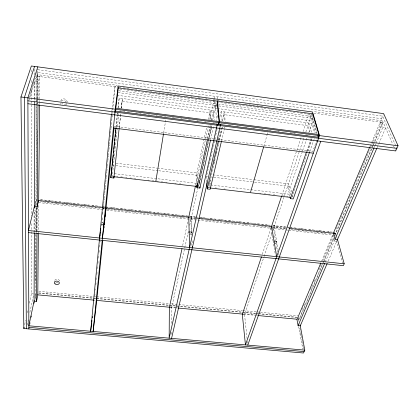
<?xml version="1.0" encoding="UTF-8"?>
<svg xmlns="http://www.w3.org/2000/svg" width="419" height="419" viewBox="0 0 419 419"><rect width="100%" height="100%" fill="white"/><g stroke="black" fill="none" stroke-linecap="round" stroke-linejoin="round"><path stroke-width="0.31" stroke-dasharray="2.1 1.57" d="M171.575 334.477L171.586 331.225M171.601 323.421L171.638 307.813L188.54 230.445M34.018 232.514L34.096 210.28M34.452 103.697L34.468 99.774M34.468 99.12L34.531 81.464M34.552 74.928L34.573 68.386M34.348 232.503L34.431 210.275M34.84 103.713L34.856 99.79M34.856 99.135L34.924 81.485L38.181 81.915L39.863 76.468L36.647 76.038L36.511 99.57M35.379 295.018L35.73 234.226M35.751 230.303L35.887 207.426M35.887 206.771L36.469 106.107M36.474 105.452L36.49 102.838M36.495 102.184L36.505 100.225M35.783 280.934L36.244 207.724M36.259 205.111L36.285 201.188L36.71 199.224M36.285 200.952L37.066 76.232L37.558 74.666L117.32 85.34M36.49 231.477L36.652 207.3M37.087 143.796L37.186 129.445M37.359 104.012L37.396 98.795M37.401 98.146L37.558 74.666M36.636 231.487L36.809 207.316M37.532 104.095L37.542 102.791M37.548 102.136L37.558 100.178M37.563 99.523L37.778 68.821M37.045 231.487L37.228 207.321M38.05 99.549L38.181 81.915M38.375 233.205L38.642 205.121M39.596 104.551L39.606 103.242M39.616 102.592L39.863 76.468M94.788 296.003L94.977 294.049M95.354 290.147L95.48 288.843M95.857 284.941L96.045 282.987M96.36 279.735L96.548 277.787M96.862 274.534L97.114 271.931M97.433 268.679L97.622 266.725M97.936 263.472L98.125 261.519M98.439 258.266L98.69 255.663M99.004 252.411L99.193 250.457M99.507 247.205L99.759 244.602M100.01 242.004L100.136 240.7M100.581 236.148L100.707 234.844M101.587 225.736L101.838 223.133M102.152 219.881L102.404 217.278M102.655 214.675L102.906 212.072M103.158 209.474L103.666 204.268M103.729 203.618L104.169 199.062M104.231 198.412L104.671 193.856M104.734 193.206L105.237 188M105.3 187.351L105.74 182.799M105.803 182.145L106.248 177.593M106.311 176.944L106.814 171.738M106.876 171.088L107.316 166.532M107.379 165.882L107.819 161.325M107.882 160.676L108.322 156.125M108.385 155.47L108.888 150.269M108.95 149.614L109.396 145.063M109.459 144.414L110.464 134.001M110.527 133.352L110.967 128.795M111.03 128.146L112.035 117.739M112.098 117.084L115.057 86.508L117.561 86.843M115.984 127.324L117.241 115.063M117.31 114.418L117.44 113.125M116.183 127.14L117.446 114.879M117.514 114.235L117.65 112.941M118.179 107.783L119.174 98.098L213.407 110.49L214.219 119.892M118.86 113.429L112.261 176.551L112.339 175.865M119.206 127.905L120.735 113.58M119.3 127.538L120.473 116.576M120.541 115.932L120.813 113.35M121.369 108.196L122.4 98.523L121.358 107.845M121.337 108.17L122.102 101.314L209.715 112.79L210.254 119.703M117.996 108.034L119.174 98.098M102.671 213.481L102.791 212.077M103.179 208.934L103.336 207.677M111.475 113.821L111.805 111.281M111.889 110.647L115.057 86.508M163.651 132.928L165.83 119.473M29.812 324.521L30.21 322.625M35.133 299.26L35.667 296.731M35.117 296.243L35.552 294.206M35.144 297.684L35.673 295.159M27.177 324.935L28.256 319.88M29.885 312.302L33.541 295.243M206.483 127.968L196.411 175.236L196.741 182.731M208.248 119.661L210.291 110.082L211.087 120.112M182.668 245.555L188.037 220.562M195.584 185.428L208.515 125.208M209.73 119.546L214.015 99.612M214.151 98.968L214.565 97.051M207.321 138.569L210.228 125.166M211.333 120.064L213.407 110.49M207.635 138.579L210.542 125.176M215.329 105.462L214.743 108.154L214.167 101.665M24.669 324.709L25.638 320.289M27.287 312.71L27.701 310.814M29.356 303.23L31.425 293.756L31.404 230.272M189.645 225.375L211.579 124.946M212.679 119.934L216.33 103.21M217.309 98.732L217.587 97.454L217.901 100.654M211.097 128.628L198.585 186.644L211.427 128.015M211.569 127.376L211.988 125.464M210.626 139.611L213.727 125.585M206.797 182.05L206.447 176.43L208.316 168.155M208.463 167.521L213.072 147.153M213.219 146.514L214.659 140.15M214.8 139.517L215.665 135.693M215.811 135.059L217.393 128.057M219.985 116.602L221.138 111.506L311.904 123.443L314.679 133.048M217.953 139.26L218.535 136.714M219.415 132.902L219.855 130.99M222.196 120.819L224.244 111.915L225.27 121.332M218.393 140.59L221.625 126.601M213.659 164.253L214.104 162.347M214.25 161.713L214.984 158.539M215.722 155.365L216.162 153.464M216.309 152.825L216.754 150.924M218.372 143.942L218.666 142.669M219.257 140.129L222.348 126.8M219.32 140.8L208.4 187.796L209.694 187.948M219.467 140.161L222.562 126.826M221.51 140.988L224.348 128.916M224.5 128.282L224.799 127.009M37.511 207.379L37.223 208.578L34.437 208.274M35.138 205.425L35.914 202.267M35.149 203.351L35.929 200.193M263.787 146.399L267.044 135.143M267.228 134.52L267.767 132.645M29.052 100.073L37.752 72.524L381.536 118.661L392.545 143.764M28.869 97.711L35.793 75.928M36.584 73.435L37.38 70.947M262.273 254.343L271.245 227.318M281.819 195.484L296.636 150.871M296.841 150.253L301.366 136.625M303.01 131.666L308.772 114.319M247.095 338.625L244.544 314.659L263.876 257.083M264.08 256.465L271.774 233.561M272.811 230.466L284.239 196.417M284.449 195.799L304.194 136.992M305.854 132.037L312.092 113.465M316.869 133.53L311.846 116.419L312.553 114.329M291.734 192.07L290.514 186.439L302.466 151.233M302.675 150.62L307.08 137.647M308.761 132.708L311.904 123.443M254.04 179.746L288.487 183.857L290.734 194.4L289.958 196.658L287.727 186.104M306.766 151.102L311.233 138.139M307.342 151.259L311.815 138.317M275.932 243.025L276.598 241.103L274.005 240.82M291.729 197.538L307.52 151.929M307.729 151.311L312.213 138.364M309.782 151.479L313.653 140.381M313.868 139.768L314.302 138.532M316.806 140.04L312.82 151.343L216.796 139.223M381.536 118.661L383.228 114.638M321.614 261.126L332.539 235.216M369.888 146.634L371.412 143.02M371.669 142.418L380.305 121.929L383.134 122.306L373.151 145.786M302.162 309.264L304.44 303.869M310.521 289.492L312.548 284.7M313.815 281.704L314.575 279.908M318.885 269.726L321.42 263.734M322.682 260.738L333.074 236.18M334.084 233.781L334.592 232.587L332.644 232.367M336.206 228.769L340.778 217.969M341.029 217.367L342.297 214.366M342.553 213.769L343.313 211.967M344.586 208.966L349.153 198.161M349.404 197.564L352.709 189.76M352.96 189.158L356.009 181.956M356.26 181.359L359.56 173.555M359.816 172.958L370.475 147.75M370.731 147.148L373.015 141.748M373.266 141.145L381.898 120.74L313.161 111.543M323.62 261.278L298.941 319.393L298.616 317.649M323.871 260.676L333.54 237.908M334.556 235.515L335.069 234.315L334.75 233.163M333.859 233.959L335.158 234.101L371.894 147.593M372.151 146.996L372.915 145.194M373.167 144.592L382.61 122.364L381.898 120.74M323.478 262.587L299.156 319.781L298.061 319.681M323.735 261.985L333.718 238.505M335.001 235.494L371.868 148.797M372.124 148.195L372.894 146.388M325.275 262.011L334.812 239.705M374.282 147.378L374.796 146.179M375.052 145.576L375.822 143.78M376.079 143.178L382.751 127.575L380.305 121.929M328.208 261.074L336.74 241.286M377.079 147.739L378.629 144.141M378.886 143.544L385.611 127.952L382.751 127.575M31.425 293.756L33.813 293.981M170.282 306.813L177.441 307.488M243.832 313.731L254.899 314.774M255.548 314.831L257.502 315.015M169.925 307.274L175.137 307.761M175.791 307.824L177.745 308.007M243.554 314.192L257.889 315.538M170.491 307.703L171.638 307.813M242.313 314.444L244.544 314.659M38.82 291.294L96.077 296.71M96.726 296.772L168.946 303.607M171.549 303.854L242.47 310.563M243.12 310.626L256.135 311.856M256.784 311.914L297.773 315.795M38.81 292.876L96.077 298.276M96.726 298.338L168.962 305.152M169.611 305.215L255.511 313.318M256.166 313.381L258.114 313.564M258.769 313.622L297.16 317.246M38.679 293.143L92.751 298.239M93.4 298.302L96.009 298.548M96.658 298.611L168.972 305.425M169.622 305.488L241.936 312.307M242.585 312.365L257.57 313.779M258.224 313.841L296.657 317.466M101.545 222.133L103.2 222.311M190.226 231.744L191.834 231.917L191.389 233.896L190.326 233.781M102.016 222.819L103.126 222.939M190.247 232.367L191.855 232.545L191.41 234.52L189.273 234.289M274.759 241.517L276.708 241.726L276.037 243.649L274.099 243.444M101.346 224.17L103.001 224.348M101.822 224.856L102.922 224.977M102.938 207.635L104.891 207.85M190.116 217.314L197.925 218.184M272.088 226.417L285.753 227.936M333.896 233.283L335.849 233.498L336.53 235.97M42.785 201.67L44.084 201.817M47.331 202.178L48.63 202.319M51.877 202.681L53.176 202.822M56.429 203.184L58.377 203.404M61.624 203.76L62.923 203.906M66.171 204.268L67.475 204.409M70.722 204.771L72.021 204.912M75.268 205.273L77.216 205.493M80.469 205.849L81.768 205.996M89.561 206.86L90.86 207.002M94.762 207.436L96.061 207.583M103.205 208.374L104.504 208.515M108.406 208.95L109.705 209.097M113.601 209.526L114.9 209.673M127.245 211.04L128.544 211.186M132.446 211.616L133.745 211.763M141.538 212.627L142.842 212.768M155.837 214.209L157.135 214.355M160.383 214.717L161.682 214.858M174.676 216.298L175.975 216.445M179.222 216.806L180.526 216.948M189.618 217.959L198.067 218.896M207.814 219.975L209.112 220.122M212.36 220.483L213.659 220.624M226.653 222.065L227.952 222.211M231.204 222.573L232.503 222.714M245.497 224.155L246.796 224.301M259.79 225.741L261.089 225.888M264.337 226.244L265.636 226.391M268.888 226.752L271.486 227.04M272.135 227.108L285.13 228.554M297.474 229.921L298.773 230.068M302.02 230.424L303.319 230.57M316.319 232.011L317.618 232.157M320.865 232.514L322.164 232.66M40.182 201.618L86.948 206.803M87.597 206.876L99.937 208.243M103.184 208.604L104.483 208.751M107.081 209.039L120.075 210.479M120.724 210.548L124.621 210.982M125.271 211.056L129.817 211.558M130.466 211.632L138.909 212.564M139.558 212.637L148.651 213.648M149.3 213.716L153.197 214.151M153.846 214.224L167.49 215.733M168.139 215.806L172.036 216.241M172.686 216.309L181.778 217.32M182.427 217.393L186.324 217.822M186.974 217.896L198.014 219.121M201.267 219.477L205.163 219.912M205.813 219.985L219.451 221.494M220.101 221.567L223.997 222.002M224.647 222.07L233.739 223.081M234.389 223.154L238.285 223.584M238.935 223.657L242.837 224.092M243.486 224.16L250.63 224.956M253.228 225.244L257.125 225.673M257.774 225.747L270.114 227.114M272.711 227.402L287.005 228.989M290.901 229.418L304.54 230.932M305.189 231.005L309.086 231.435M309.735 231.508L323.374 233.022M324.023 233.09L325.972 233.31M328.575 233.598L331.822 233.954M38.668 202.571L104.195 209.825M106.798 210.113L288.23 230.193M288.88 230.261L332.586 235.101L334.205 241.119L336.698 241.391M333.1 235.159L335.053 235.373M40.612 199.659L101.12 206.389M101.77 206.462L105.022 206.824M105.672 206.897L195.453 216.885M196.108 216.958L198.711 217.246M199.36 217.32L270.276 225.207M272.879 225.495L285.889 226.941M286.538 227.014L333.383 232.226M40.612 199.894L41.91 200.041M45.163 200.402L48.415 200.764M49.065 200.837L51.668 201.125M54.271 201.413L56.219 201.633M59.472 201.995L60.771 202.136M64.023 202.497L67.276 202.859M67.925 202.932L71.832 203.367M72.482 203.44L75.08 203.728M78.332 204.09L79.636 204.236M82.889 204.598L86.141 204.959M86.791 205.032L89.388 205.32M91.991 205.609L93.945 205.829M97.198 206.19L98.496 206.331M103.048 206.839L106.3 207.201M106.95 207.274L108.254 207.415M110.852 207.709L112.805 207.924M116.058 208.285L117.357 208.432M120.609 208.793L123.862 209.154M124.511 209.228L127.114 209.516M129.717 209.804L131.666 210.019M134.918 210.38L136.222 210.527M139.469 210.888L141.423 211.108M144.026 211.396L145.974 211.611M148.577 211.899L150.531 212.119M153.778 212.48L155.082 212.627M158.335 212.988L159.634 213.13M162.886 213.491L166.139 213.852M166.788 213.926L169.391 214.214M171.994 214.507L173.943 214.722M177.195 215.083L178.494 215.23M181.097 215.518L184.999 215.953M185.648 216.026L189.55 216.455M190.205 216.529L196.705 217.252M200.612 217.686L203.864 218.048M204.514 218.121L207.112 218.409M209.715 218.697L211.668 218.917M214.921 219.278L216.22 219.425M219.472 219.786L221.421 220.001M224.024 220.289L225.977 220.509M228.575 220.797L230.529 221.012M233.781 221.373L235.08 221.52M238.332 221.881L240.286 222.096M242.884 222.389L244.837 222.604M247.44 222.892L249.389 223.112M252.641 223.474L253.945 223.615M257.193 223.976L259.146 224.196M261.749 224.484L263.698 224.704M266.301 224.993L268.254 225.207M272.806 225.715L287.115 227.308M287.764 227.376L289.718 227.596M290.367 227.669L291.666 227.81M294.918 228.172L296.872 228.392M299.47 228.68L301.423 228.894M304.026 229.188L305.975 229.403M309.227 229.764L310.526 229.911M313.779 230.272L315.083 230.413M318.335 230.775L320.284 230.995M322.887 231.283L324.835 231.503M328.087 231.864L329.392 232.006M114.329 173.67L196.726 183.354M210.574 184.978L290.734 194.4M116.66 176.373L117.954 176.525M120.766 176.849L122.484 177.054M125.716 177.431L127.009 177.583M130.246 177.96L131.54 178.112M134.379 178.447L135.677 178.599M147.991 180.039L149.29 180.191M152.238 180.537L153.825 180.72M156.418 181.024L158.361 181.254M161.294 181.595L162.588 181.746M165.824 182.124L167.118 182.275M174.88 183.187L176.174 183.339M179.405 183.716L180.699 183.868M208.358 187.104L209.657 187.256M215.23 187.911L216.529 188.063M223.961 188.932L225.26 189.084M259.722 193.117L261.021 193.269M264.274 193.651L265.573 193.803M268.516 194.149L270.124 194.337M273.377 194.72L274.675 194.872M282.16 195.746L283.459 195.898M286.711 196.281L288.01 196.432M116.142 163.269L156.847 168.134M157.492 168.213L196.904 172.921L197.349 182.81M213.098 174.854L253.39 179.667M112.266 165.222L114.052 165.432M115.89 165.652L158.099 170.674M158.749 170.753L199.292 175.582M206.447 176.43L207.594 176.567M211.26 177.007L213.203 177.237M213.852 177.31L254.029 182.097M254.679 182.171L290.514 186.439M113.628 126.203L212.899 138.731M213.549 138.815L216.146 139.145M119.755 110.852L121.049 111.019M123.642 111.354L124.941 111.522M127.533 111.857L129.476 112.109M135.955 112.947L137.254 113.114M139.846 113.449L141.14 113.617M143.733 113.952L145.676 114.204M148.268 114.539L149.567 114.701M156.046 115.539L157.345 115.707M159.938 116.042L161.881 116.293M164.473 116.629L165.767 116.796M172.251 117.634L174.194 117.886M180.673 118.724L181.972 118.891M188.45 119.729L190.394 119.975M196.878 120.813L198.171 120.981M204.655 121.819L205.949 121.987M213.077 122.908L214.376 123.076M220.855 123.914L222.154 124.082M228.633 124.92L230.576 125.166M237.054 126.004L238.353 126.171M245.482 127.093L246.781 127.261M253.259 128.099L254.553 128.266M261.686 129.188L262.98 129.356M269.459 130.194L270.758 130.356M277.886 131.278L279.18 131.446M290.199 132.87L291.493 133.038M294.086 133.373L295.385 133.541M305.755 134.881L307.698 135.133M118.671 90.755L216.518 103.755M218.158 103.975L311.846 116.419M118.079 92.578L218.006 105.818M218.655 105.902L312.747 118.368L311.867 120.971L217.754 108.552M117.147 95.275L217.105 108.463M37.773 69.701L382.594 116.152L396.866 148.363M37.066 76.232L118.75 87.136M119.399 87.22L120.698 87.398M123.291 87.744L124.584 87.917M127.182 88.262L129.125 88.519M135.609 89.388L136.903 89.561M150.521 91.379L151.814 91.552M155.056 91.981L156.355 92.154M158.948 92.505L160.241 92.678M162.834 93.023L164.133 93.196M166.725 93.542L169.318 93.887M169.967 93.971L171.91 94.233M174.503 94.579L175.802 94.752M178.394 95.097L179.693 95.27M186.172 96.14L187.471 96.312M190.713 96.742L192.007 96.915M197.841 97.695L199.79 97.957M205.624 98.732L206.918 98.905M213.402 99.774L214.701 99.947M217.293 100.293L219.237 100.55M225.721 101.419L227.019 101.592M245.167 104.012L246.466 104.19M249.059 104.535L250.358 104.708M252.95 105.054L254.244 105.227M256.837 105.572L258.135 105.745M260.728 106.091L262.671 106.353M288.607 109.815L289.901 109.988M313.889 113.188L382.61 122.364M119.834 89.032L157.418 94.039M158.063 94.123L165.191 95.071M165.84 95.16L200.832 99.822M201.476 99.905L204.718 100.335M205.368 100.424L212.491 101.372M213.14 101.461L216.382 101.89M217.026 101.979L259.796 107.673M260.44 107.762L310.982 114.492M393.593 146.158L395.693 150.94M311.631 114.576L317.136 133.3M309.929 114.314L315.324 132.881M308.903 123.05L311.788 133.252M309.856 132.226L308.023 125.669L223.626 114.612L224.364 121.531M336.698 236.588L337.211 238.448M334.681 232.372L335.158 234.101M336.431 240.427L342.658 263.19M292.41 195.202L292.813 197.082M298.658 317.125L299.25 320.299M299.831 323.416L300.077 324.741M298.166 319.21L298.632 321.75M299.81 328.093L300.627 332.539M300.748 333.173L301.099 335.074M301.219 335.708L302.157 340.788M302.272 341.422L303.215 346.497M303.33 347.131L303.681 349.037M298.6 326.364L302.796 349.205M274.094 226.642L278.132 249.981M278.682 253.149L279.012 255.056M273.45 228.554L277.451 251.908M270.931 228.276L273.345 242.742M273.56 244.015L275.466 255.433M247.367 341.218L247.645 343.805M221.138 111.506L222.101 120.913M216.576 104.399L216.822 106.976M217.126 110.197L217.367 112.769M217.608 115.345L217.849 117.922M214.973 101.529L216.723 120.724M210.191 179.411L210.532 184.36M209.652 181.726L209.992 186.769M199.538 180.573L199.722 184.323M191.373 217.456L191.871 233.184M192.117 240.805L192.216 243.978M190.944 219.425L191.431 235.164M191.682 243.423L191.745 245.325M31.362 69.915L31.362 73.844M31.367 80.39L31.367 84.319M31.367 90.205L31.404 215.869M31.404 223.725L31.404 229.617M66.783 103.807A3.247 2.692 19.4 0 1 66.448 104.755M60.86 104.336A3.247 2.692 19.4 0 1 60.456 103.331M61.211 101.168A3.247 2.692 19.4 0 1 66.364 102.116M66.37 103.666A3.237 2.687 19.5 0 1 61.745 103.315M60.823 101.037A3.237 2.687 19.5 0 1 64.296 98.915A3.237 2.687 19.5 0 1 67.155 102.199M57.995 282.694A2.524 1.686 8.2 0 1 55.607 282.259M54.763 280.285A2.524 1.686 8.2 0 1 57.513 279.384A2.524 1.686 8.2 0 1 59.639 281.175"/><path stroke-width="0.63" d="M34.342 233.158L34.08 301.146L36.516 301.371L37.789 295.248L38.37 233.86M34.442 207.756L34.835 104.362M36.516 301.371L37.034 233.446M37.233 206.667L38.009 104.776M38.674 202.052L39.59 105.2M111.391 114.455L90.661 331.246L91.583 323.573M104.08 224.584L104.231 223.06M104.101 224.469L104.305 222.431M218.959 122.154L218.456 124.359L115.503 111.077L115.675 109.364M102.775 240.328L96.705 300.779L93.133 331.46L115.283 109.186L118.168 85.984L312.506 111.967L319.54 135.615L245.45 344.895L242.313 314.444L261.451 256.826M104.017 227.978L104.148 226.679M104.41 224.076L104.541 222.777M104.734 220.829L104.933 218.875M105.127 216.927L114.073 127.879M113.994 176.781L113.858 178.028L110.81 177.672L115.916 127.973M112.266 165.222L112.533 162.64M112.664 161.352L112.931 158.77M113.062 157.476L113.329 154.894M113.528 152.961L113.727 151.023M113.926 149.085L114.193 146.503M114.324 145.215L114.591 142.633M114.79 140.695L114.989 138.762M115.188 136.824L115.455 134.242M115.586 132.954L115.854 130.372M115.984 129.078L116.121 127.79M113.858 178.028L119.137 128.554M110.81 177.672L112.046 167.087M91.735 322.295L91.965 320.378M92.274 317.817L92.426 316.539M102.414 238.306L106.028 207.976M115.503 111.077L115.738 109.165M115 112.046L115.387 108.893M99.575 238.008L100.361 231.655M100.518 230.387L100.754 228.481M155.878 180.966L163.546 133.567M34.211 300.523L28.864 325.793L304.807 350.132L300.198 325.38M31.006 317.267L31.273 316.005M33.939 303.372L34.206 302.104M181.987 248.718L169.344 307.598L169.166 338.17L217.131 125.208L217.016 123.924M188.712 217.409L195.458 186.005M196.872 185.764L197.375 183.428M210.485 140.25L199.905 188.068L196.956 187.722L207.358 139.857M304.807 350.132L303.497 353.008L23.846 328.501L24.119 327.239M188.943 232.618L189.158 231.628M318.691 135.07L317.942 137.196L218.823 124.406L219.2 122.757M171.565 338.379L220.342 125.616L220.216 124.338M221.363 141.622L210.165 189.268L207.227 188.922L218.247 141.229M38.684 200.502L37.239 206.504L34.447 206.195M34.526 205.876L28.45 230.508L344.203 263.792L343.339 265.683L28.455 232.608M250.583 192.054L263.609 147.027M37.794 66.862L27.869 97.878L28.88 328.941M34.578 66.427L24.412 97.433L26.366 328.721M271.245 227.318L281.615 196.102M23.846 328.501L20.95 96.983L31.362 65.993L383.657 113.628L398.05 145.77L395.693 150.94L27.895 103.744M273.78 242.407L274.11 241.449M309.568 152.097L293.221 198.957L290.372 198.627L306.551 151.72M247.781 345.104L320.739 141.318M320.849 262.933L296.966 319.577L298.077 325.631L300.282 325.835L327.176 263.472M333.299 233.409L369.631 147.237M298.077 325.631L324.762 263.211M344.203 263.792L337.505 239.511L335.011 239.239L374.026 147.98M337.258 240.087L376.817 148.342M28.874 327.37L304.152 351.572M37.652 294.845L94.343 300.172M96.297 300.355L169.925 307.274M178.394 308.07L242.905 314.13M257.889 315.538L296.982 319.21M38.527 200.481L102.938 207.635M105.541 207.924L189.467 217.246M198.575 218.257L271.564 226.36L276.681 256.674M289.005 228.297L333.896 233.283M113.559 176.703L197.286 186.492M210.338 188.021L290.435 197.386M113.408 128.01L313.323 153.171M20.95 96.983L398.05 145.77M27.879 100.822L396.866 148.363M317.864 135.782L318.597 138.28M333.377 233.226L335.011 239.239M290.11 197.375L290.372 198.627M218.639 122.479L218.823 124.406M206.834 182.679L207.227 188.922M199.847 186.822L199.905 188.068M196.846 185.229L196.956 187.722M192.295 246.513L192.337 247.786M188.765 217.168L189.587 247.493M118.305 87.875L115.791 108.222L219.079 121.604L217.11 101.052L118.305 87.875M318.88 134.536L219.446 121.651L217.461 101.099L312.726 113.806L318.88 134.536M55.114 283.914A2.53 1.686 8.2 0 0 59.268 283.354A2.53 1.686 8.2 0 0 56.046 281.118A2.53 1.686 8.2 0 0 55.114 283.914"/></g></svg>
